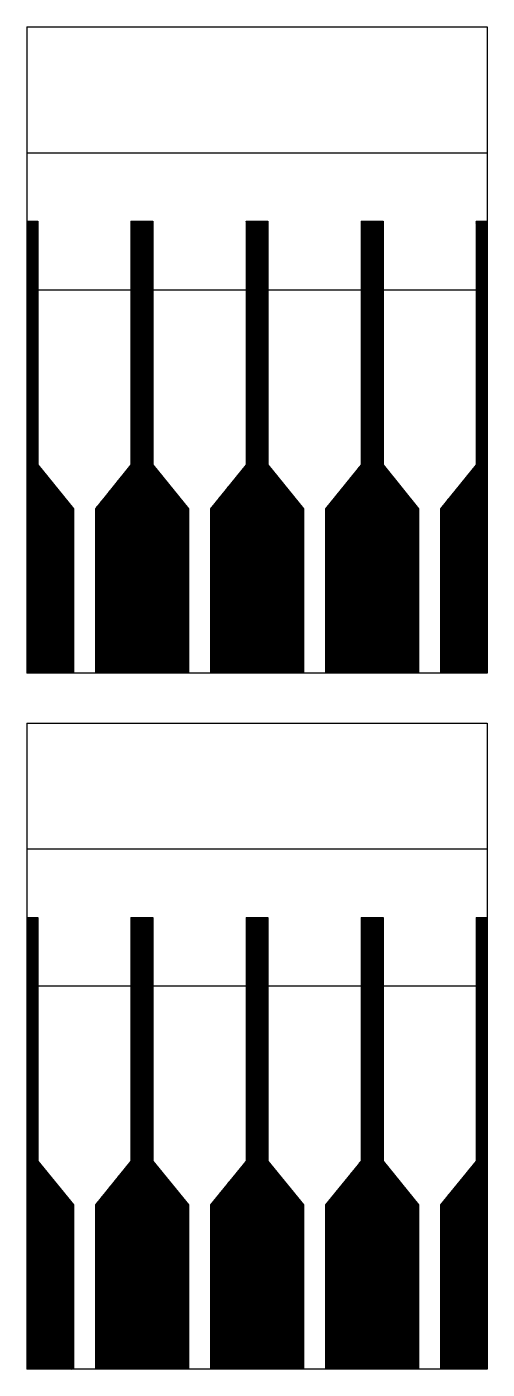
# Model space of a CAD drawing. Header units: millimetres. Extents: x -468 to -384, y 419 to 664.
import ezdxf

# ---------------------------------------------------------------- set-up
doc = ezdxf.new("R2010")
doc.units = ezdxf.units.MM
doc.header["$MEASUREMENT"] = 0

msp = doc.modelspace()

# ---------------------------------------------------------------- hatches: boundary and pattern name
h = msp.add_hatch()
h.set_pattern_fill('ANSI31', color=256)
h.paths.add_polyline_path([(-384.02, 576.27), (-384.02, 584.27), (-384.02, 616.27), (-384.02, 628.77), (-386.02, 628.77), (-386.02, 584.27), (-392.52, 576.27), (-392.52, 546.27), (-384.02, 546.27)])
h.paths.add_polyline_path([(-396.52, 576.27), (-403.02, 584.27), (-403.02, 628.77), (-405.02, 628.77), (-407.02, 628.77), (-407.02, 584.27), (-413.52, 576.27), (-413.52, 546.27), (-396.52, 546.27)])
h.paths.add_polyline_path([(-417.52, 576.27), (-424.02, 584.27), (-424.02, 628.77), (-426.02, 628.77), (-428.02, 628.77), (-428.02, 584.27), (-434.52, 576.27), (-434.52, 546.27), (-417.52, 546.27)])
h.paths.add_polyline_path([(-438.52, 576.27), (-445.02, 584.27), (-445.02, 628.77), (-447.02, 628.77), (-449.02, 628.77), (-449.02, 584.27), (-455.52, 576.27), (-455.52, 546.27), (-438.52, 546.27)])
h.paths.add_polyline_path([(-459.52, 576.27), (-466.02, 584.27), (-466.02, 628.77), (-468.02, 628.77), (-468.02, 616.27), (-468.02, 584.27), (-468.02, 576.27), (-468.02, 546.27), (-459.52, 546.27)])
h.paths.add_polyline_path([(-384.02, 449.14), (-384.02, 457.14), (-384.02, 489.14), (-384.02, 501.64), (-386.02, 501.64), (-386.02, 457.14), (-392.52, 449.14), (-392.52, 419.14), (-384.02, 419.14)])
h.paths.add_polyline_path([(-396.52, 449.14), (-403.02, 457.14), (-403.02, 501.64), (-405.02, 501.64), (-407.02, 501.64), (-407.02, 457.14), (-413.52, 449.14), (-413.52, 419.14), (-396.52, 419.14)])
h.paths.add_polyline_path([(-417.52, 449.14), (-424.02, 457.14), (-424.02, 501.64), (-426.02, 501.64), (-428.02, 501.64), (-428.02, 457.14), (-434.52, 449.14), (-434.52, 419.14), (-417.52, 419.14)])
h.paths.add_polyline_path([(-438.52, 449.14), (-445.02, 457.14), (-445.02, 501.64), (-447.02, 501.64), (-449.02, 501.64), (-449.02, 457.14), (-455.52, 449.14), (-455.52, 419.14), (-438.52, 419.14)])
h.paths.add_polyline_path([(-459.52, 449.14), (-466.02, 457.14), (-466.02, 501.64), (-468.02, 501.64), (-468.02, 489.14), (-468.02, 457.14), (-468.02, 449.14), (-468.02, 419.14), (-459.52, 419.14)])
h = msp.add_hatch()
h.set_pattern_fill('ANSI31', color=256)
h.paths.add_polyline_path([(-438.52, 576.27), (-445.02, 584.27), (-445.02, 628.77), (-447.02, 628.77), (-449.02, 628.77), (-449.02, 584.27), (-455.52, 576.27), (-455.52, 546.27), (-438.52, 546.27)])
h.paths.add_polyline_path([(-417.52, 576.27), (-424.02, 584.27), (-424.02, 628.77), (-426.02, 628.77), (-428.02, 628.77), (-428.02, 584.27), (-434.52, 576.27), (-434.52, 546.27), (-417.52, 546.27)])
h.paths.add_polyline_path([(-396.52, 576.27), (-403.02, 584.27), (-403.02, 628.77), (-405.02, 628.77), (-407.02, 628.77), (-407.02, 584.27), (-413.52, 576.27), (-413.52, 546.27), (-396.52, 546.27)])
h.paths.add_polyline_path([(-384.02, 576.27), (-384.02, 584.27), (-384.02, 616.27), (-384.02, 628.77), (-386.02, 628.77), (-386.02, 584.27), (-392.52, 576.27), (-392.52, 546.27), (-384.02, 546.27)])
h.paths.add_polyline_path([(-459.52, 576.27), (-466.02, 584.27), (-466.02, 628.77), (-468.02, 628.77), (-468.02, 616.27), (-468.02, 584.27), (-468.02, 576.27), (-468.02, 546.27), (-459.52, 546.27)])

# ---------------------------------------------------------------- linework, layer by layer
for p, q in [((-468.02, 664.27), (-384.02, 664.27)), ((-468.02, 664.27), (-468.02, 641.27)), ((-384.02, 664.27), (-384.02, 641.27)), ((-468.02, 641.27), (-468.02, 628.77)), ((-468.02, 641.27), (-384.02, 641.27)), ((-384.02, 641.27), (-384.02, 628.77)), ((-468.02, 628.77), (-468.02, 616.27)), ((-468.02, 628.77), (-466.02, 628.77)), ((-466.02, 628.77), (-466.02, 584.27)), ((-449.02, 628.77), (-447.02, 628.77)), ((-449.02, 628.77), (-449.02, 584.27)), ((-447.02, 628.77), (-445.02, 628.77)), ((-445.02, 628.77), (-445.02, 584.27)), ((-428.02, 628.77), (-426.02, 628.77)), ((-428.02, 628.77), (-428.02, 584.27)), ((-426.02, 628.77), (-424.02, 628.77)), ((-424.02, 628.77), (-424.02, 584.27)), ((-407.02, 628.77), (-407.02, 628.77)), ((-407.02, 628.77), (-407.02, 628.77)), ((-407.02, 628.77), (-407.02, 628.77)), ((-407.02, 628.77), (-405.02, 628.77)), ((-407.02, 628.77), (-407.02, 584.27)), ((-405.02, 628.77), (-403.02, 628.77)), ((-403.02, 628.77), (-403.02, 584.27)), ((-386.02, 628.77), (-384.02, 628.77)), ((-386.02, 628.77), (-386.02, 584.27)), ((-384.02, 628.77), (-384.02, 616.27)), ((-468.02, 616.27), (-468.02, 584.27)), ((-466.02, 616.27), (-449.02, 616.27)), ((-445.02, 616.27), (-428.02, 616.27)), ((-424.02, 616.27), (-407.02, 616.27)), ((-403.02, 616.27), (-386.02, 616.27)), ((-384.02, 616.27), (-384.02, 584.27)), ((-468.02, 584.27), (-468.02, 576.27)), ((-466.02, 584.27), (-459.52, 576.27)), ((-449.02, 584.27), (-455.52, 576.27)), ((-445.02, 584.27), (-438.52, 576.27)), ((-428.02, 584.27), (-434.52, 576.27)), ((-424.02, 584.27), (-417.52, 576.27)), ((-407.02, 584.27), (-413.52, 576.27)), ((-403.02, 584.27), (-396.52, 576.27)), ((-386.02, 584.27), (-392.52, 576.27)), ((-384.02, 584.27), (-384.02, 576.27)), ((-468.02, 576.27), (-468.02, 546.27)), ((-459.52, 576.27), (-459.52, 546.27)), ((-455.52, 576.27), (-455.52, 546.27)), ((-438.52, 576.27), (-438.52, 546.27)), ((-434.52, 576.27), (-434.52, 546.27)), ((-417.52, 576.27), (-417.52, 546.27)), ((-413.52, 576.27), (-413.52, 546.27)), ((-396.52, 576.27), (-396.52, 546.27)), ((-392.52, 576.27), (-392.52, 546.27)), ((-384.02, 576.27), (-384.02, 546.27)), ((-384.02, 546.27), (-468.02, 546.27)), ((-468.02, 537.14), (-384.02, 537.14)), ((-468.02, 537.14), (-468.02, 514.14)), ((-384.02, 537.14), (-384.02, 514.14)), ((-468.02, 514.14), (-468.02, 501.64)), ((-468.02, 514.14), (-384.02, 514.14)), ((-384.02, 514.14), (-384.02, 501.64)), ((-468.02, 501.64), (-468.02, 489.14)), ((-468.02, 501.64), (-466.02, 501.64)), ((-466.02, 501.64), (-466.02, 457.14)), ((-449.02, 501.64), (-447.02, 501.64)), ((-449.02, 501.64), (-449.02, 457.14)), ((-447.02, 501.64), (-445.02, 501.64)), ((-445.02, 501.64), (-445.02, 457.14)), ((-428.02, 501.64), (-426.02, 501.64)), ((-428.02, 501.64), (-428.02, 457.14)), ((-426.02, 501.64), (-424.02, 501.64)), ((-424.02, 501.64), (-424.02, 457.14)), ((-407.02, 501.64), (-407.02, 501.64)), ((-407.02, 501.64), (-407.02, 501.64)), ((-407.02, 501.64), (-407.02, 501.64)), ((-407.02, 501.64), (-405.02, 501.64)), ((-407.02, 501.64), (-407.02, 457.14)), ((-405.02, 501.64), (-403.02, 501.64)), ((-403.02, 501.64), (-403.02, 457.14)), ((-386.02, 501.64), (-384.02, 501.64)), ((-386.02, 501.64), (-386.02, 457.14)), ((-384.02, 501.64), (-384.02, 489.14)), ((-468.02, 489.14), (-468.02, 457.14)), ((-466.02, 489.14), (-449.02, 489.14)), ((-445.02, 489.14), (-428.02, 489.14)), ((-424.02, 489.14), (-407.02, 489.14)), ((-403.02, 489.14), (-386.02, 489.14)), ((-384.02, 489.14), (-384.02, 457.14)), ((-468.02, 457.14), (-468.02, 449.14)), ((-466.02, 457.14), (-459.52, 449.14)), ((-449.02, 457.14), (-455.52, 449.14)), ((-445.02, 457.14), (-438.52, 449.14)), ((-428.02, 457.14), (-434.52, 449.14)), ((-424.02, 457.14), (-417.52, 449.14)), ((-407.02, 457.14), (-413.52, 449.14)), ((-403.02, 457.14), (-396.52, 449.14)), ((-386.02, 457.14), (-392.52, 449.14)), ((-384.02, 457.14), (-384.02, 449.14)), ((-468.02, 449.14), (-468.02, 419.14)), ((-459.52, 449.14), (-459.52, 419.14)), ((-455.52, 449.14), (-455.52, 419.14)), ((-438.52, 449.14), (-438.52, 419.14)), ((-434.52, 449.14), (-434.52, 419.14)), ((-417.52, 449.14), (-417.52, 419.14)), ((-413.52, 449.14), (-413.52, 419.14)), ((-396.52, 449.14), (-396.52, 419.14)), ((-392.52, 449.14), (-392.52, 419.14)), ((-384.02, 449.14), (-384.02, 419.14)), ((-384.02, 419.14), (-468.02, 419.14))]:
    msp.add_line(p, q)

doc.saveas('drawing.dxf')
